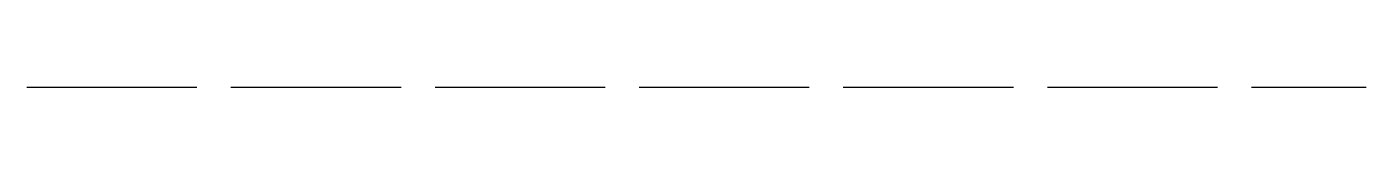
# Model space of a CAD drawing. Header units: metres. Extents: x 0 to 10, y 0 to 0.
import ezdxf

# ---------------------------------------------------------------- set-up
doc = ezdxf.new("R2010")
doc.units = ezdxf.units.M
doc.linetypes.add('DASHED', pattern=[1.524, 1.27, -0.254])

msp = doc.modelspace()

# ---------------------------------------------------------------- linework, layer by layer
at = {"linetype": 'DASHED'}
msp.add_line((0, 0), (10, 0), dxfattribs=at)

doc.saveas('drawing.dxf')
